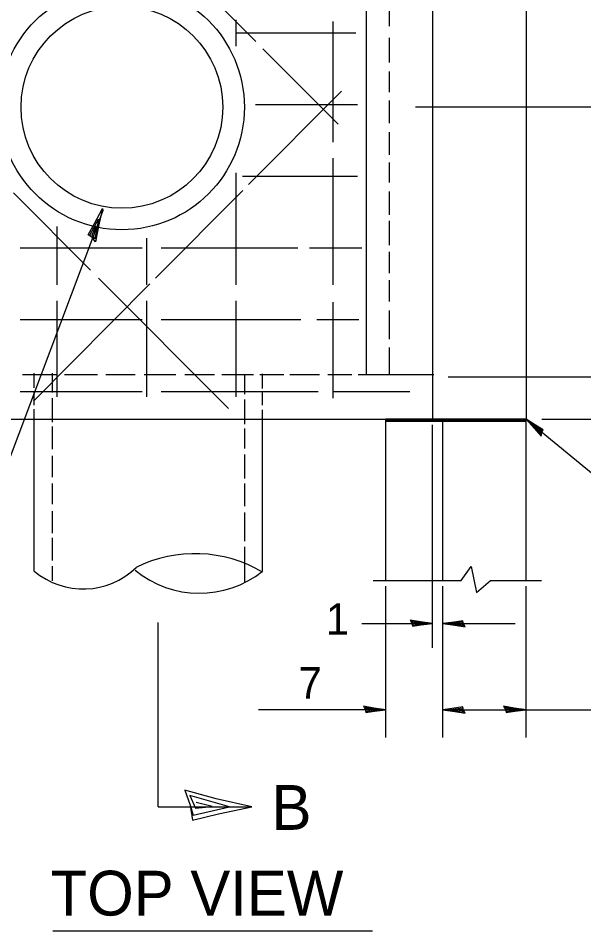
# Model space of a CAD drawing. Extents: x 0 to 2.83, y -0.1 to 1.83.
# Drawn here: x 0.5375 to 0.748, y 0.5504 to 0.8898 of the extents above; entities that cross this region are included whole.
import ezdxf

# ---------------------------------------------------------------- set-up
doc = ezdxf.new("R2010")
doc.units = 0
for name, color, linetype in [('RD_Pr_Roadway_Dimensions', 7, 'Continuous'), ('RD_Pr_Roadway_Notes', 7, 'Continuous'), ('SH_General_Details', 7, 'Continuous')]:
    doc.layers.add(name, color=color, linetype=linetype)

msp = doc.modelspace()

# ---------------------------------------------------------------- linework, layer by layer
at = {"layer": 'RD_Pr_Roadway_Dimensions'}
for p, q in [((0.6975219339987233, 0.7564426025348405), (0.7856919339960411, 0.7564426025348405)), ((0.7323052673405006, 0.7406326025324563), (0.8358136006658867, 0.7406326025324563)), ((0.6916336006781056, 0.6555659358697633), (0.6916336006781056, 0.738594269216309)), ((0.6742919339997664, 0.6222876025440793), (0.6742919339997664, 0.678515935877959)), ((0.695518600668569, 0.6222876025440793), (0.695518600668569, 0.678515935877959)), ((0.726471934006919, 0.6222876025440793), (0.726471934006919, 0.678515935877959)), ((0.6653036006754235, 0.6646426025430362), (0.6916336006781056, 0.6646426025430362)), ((0.695518600668569, 0.6646426025430362), (0.7223886006733373, 0.6646426025430362)), ((0.6742919339997664, 0.6325742692152659), (0.6269463662167981, 0.6325742692152659)), ((0.695518600668569, 0.6325742692152659), (0.859110297129859, 0.6325742692152659))]:
    msp.add_line(p, q, dxfattribs=at)
for points in [[(0.6839819339973823, 0.6647526025372248), (0.6842402673428849, 0.6636126025515299), (0.6874702673418418, 0.6641076025369267), (0.6916336006781056, 0.6646426025430362), (0.6871936006611183, 0.6652509358721476), (0.683300267345269, 0.6659342692094545), (0.6839819339973823, 0.6647526025372248), (0.6843252673407987, 0.6639992692070703), (0.688835267331262, 0.6646476025382678), (0.6839019339939549, 0.6655126025478045), (0.6846336006781056, 0.6645409358742337), (0.6867069340011075, 0.6646742691996198), (0.6847136006614164, 0.6649809358718495)], [(0.7031702673299208, 0.6645326025488476), (0.7029119340045348, 0.6656726025345425), (0.6996819340055779, 0.6651776025491457), (0.695518600668569, 0.6646426025430362), (0.6999586006661848, 0.6640342692139248), (0.7038519340021506, 0.6633509358766179), (0.7031702673299208, 0.6645326025488476), (0.7028269340058759, 0.6652859358790021), (0.6983169339960411, 0.6646376025478046), (0.7032502673333481, 0.6637726025382679), (0.702518600668569, 0.6647442692118387), (0.700445267345567, 0.6646109358670812), (0.7024386006658867, 0.6643042692142229)], [(0.6666402673384145, 0.6326842692094545), (0.6668986006638006, 0.6315442692043881), (0.6701286006635025, 0.6320392692091565), (0.6742919339997664, 0.6325742692152659), (0.6698519340021506, 0.6331826025443773), (0.6659586006661847, 0.6338659358816843), (0.6666402673384145, 0.6326842692094545), (0.6669836006624594, 0.6319309358793), (0.6714936006730393, 0.6325792692104976), (0.6665602673357323, 0.6334442691999178), (0.6672919339997664, 0.6324726025464634), (0.6693652673428848, 0.6326059358718495), (0.6673719340031937, 0.6329126025440793)], [(0.7031702673299208, 0.6324642692009609), (0.7029119340045348, 0.6336042692067723), (0.6996819340055779, 0.6331092692020039), (0.695518600668569, 0.6325742692152659), (0.6999586006661848, 0.6319659358660381), (0.7038519340021506, 0.6312826025488477), (0.7031702673299208, 0.6324642692009609), (0.7028269340058759, 0.6332176025512318), (0.6983169339960411, 0.6325692691999177), (0.7032502673333481, 0.6317042692104976), (0.702518600668569, 0.6326759358840685), (0.700445267345567, 0.6325426025393109), (0.7024386006658867, 0.6322359358670812)], [(0.718820267345567, 0.6326842692094545), (0.7190786006709531, 0.6315442692043881), (0.722308600670655, 0.6320392692091565), (0.726471934006919, 0.6325742692152659), (0.7220319340093032, 0.6331826025443773), (0.7181386006733372, 0.6338659358816843), (0.718820267345567, 0.6326842692094545), (0.719163600669612, 0.6319309358793), (0.7236736006600752, 0.6325792692104976), (0.7187402673428849, 0.6334442691999178), (0.719471934006919, 0.6324726025464634), (0.7215452673299209, 0.6326059358718495), (0.7195519340103462, 0.6329126025440793)]]:
    msp.add_lwpolyline(points, dxfattribs=at)
at = {"layer": 'RD_Pr_Roadway_Notes'}
for p, q in [((0.5690436006648436, 0.8184609358708064), (0.48425360066350254, 0.5937092692057292)), ((0.5503169339960411, 0.5503742692070703), (0.6692852673394576, 0.5503742692070703))]:
    msp.add_line(p, q, dxfattribs=at)
for points in [[(0.5649419339960411, 0.808187602539609), (0.5634786006672279, 0.8091542692186933), (0.5658836006781057, 0.8134242691996197), (0.5688386006614163, 0.818984269202004), (0.5673419340116873, 0.8124309358793), (0.5662386006778076, 0.8066042692067723), (0.5649419339960411, 0.808187602539609), (0.5640669339960411, 0.8090676025348406), (0.5673636006778077, 0.8150542692142229), (0.5659652673264935, 0.8076726025345425), (0.5649902673428848, 0.8092142692009608), (0.5662752673288778, 0.8120526025491457), (0.5656502673288778, 0.8090926025512318)], [(0.732315267330964, 0.7356909358697633), (0.7328386006614164, 0.7367359358670812), (0.7300286006791488, 0.7384042692186933), (0.726471934006919, 0.7406326025324563), (0.7295169340034917, 0.737344269216309), (0.7320919340116874, 0.7343459358813863), (0.732315267330964, 0.7356909358697633), (0.7325286006791487, 0.7364909358816842), (0.7286319339936569, 0.738852602541695), (0.7318952673336461, 0.7350526025491457), (0.7319452673455671, 0.7362676025430362), (0.7302586006781057, 0.7374809358718495), (0.731605267332305, 0.7359792692067723)], [(0.732315267330964, 0.7356909358697633), (0.7328386006614164, 0.7367359358670812), (0.7300286006791488, 0.7384042692186933), (0.726471934006919, 0.7406326025324563), (0.7295169340034917, 0.737344269216309), (0.7320919340116874, 0.7343459358813863), (0.732315267330964, 0.7356909358697633), (0.7325286006791487, 0.7364909358816842), (0.7286319339936569, 0.738852602541695), (0.7318952673336461, 0.7350526025491457), (0.7319452673455671, 0.7362676025430362), (0.7302586006781057, 0.7374809358718495), (0.731605267332305, 0.7359792692067723)], [(0.726471934006919, 0.7406326025324563), (0.7674252673452691, 0.7069959358769159), (0.7872902673346892, 0.7069959358769159)]]:
    msp.add_lwpolyline(points, dxfattribs=at)
at = {"layer": 'SH_General_Details'}
for p, q in [((0.6916336006781056, 0.9729392692046861), (0.6916336006781056, 0.7406326025324563)), ((0.726471934006919, 0.9729392692046861), (0.726471934006919, 0.7406326025324563)), ((0.667026933993955, 0.9561826025443773), (0.667026933993955, 0.7572992691996198)), ((0.5905719340106442, 0.9165326025488476), (0.6258536006672278, 0.8811559358837704)), ((0.6755736006757215, 0.8955192692081134), (0.6755736006757215, 0.8868159358697634)), ((0.6185036006635025, 0.8891242692070703), (0.6185036006635025, 0.8793859358827274)), ((0.6545419339997665, 0.8885842692057292), (0.6545419339997665, 0.8436776025491457)), ((0.6188069340055778, 0.8843276025454204), (0.6631719339949981, 0.8843276025454204)), ((0.6755736006757215, 0.8824642692009609), (0.6755736006757215, 0.8732492692070704)), ((0.6285686006611183, 0.8784342692094546), (0.6565419339997665, 0.8503842692176501)), ((0.6755736006757215, 0.8699226025345426), (0.6755736006757215, 0.8622442692118387)), ((0.6231886006658867, 0.8278742692070703), (0.657815267330964, 0.8626859358745317)), ((0.6755736006757215, 0.8591726025345425), (0.6755736006757215, 0.8507259358766178)), ((0.6258402673264936, 0.857660935879002), (0.6637119339963392, 0.857660935879002)), ((0.6853536006672278, 0.8567859358790021), (0.7566502673288777, 0.8567859358790021)), ((0.6755736006757215, 0.8473976025382678), (0.6755736006757215, 0.8389509358803432)), ((0.6545419339997665, 0.8377259358766179), (0.6545419339997665, 0.7906542692186932)), ((0.6755736006757215, 0.8361359358827274), (0.6755736006757215, 0.8287126025358836)), ((0.6185036006635025, 0.8323142692046861), (0.6185036006635025, 0.7906542692186932)), ((0.6209702673418418, 0.8309942692118387), (0.6637119339963392, 0.8309942692118387)), ((0.5357252673370734, 0.8248459358813862), (0.5643702673381165, 0.7961226025419931)), ((0.5885586006706551, 0.7930576025443773), (0.6210836006661847, 0.8257576025324563)), ((0.6755736006757215, 0.8253842692176502), (0.6755736006757215, 0.8166826025443773)), ((0.5518369339963392, 0.8122959358694654), (0.5518369339963392, 0.7906542692186932)), ((0.6755736006757215, 0.814379269202302), (0.6755736006757215, 0.8054192692043881)), ((0.5851702673299208, 0.8079676025512318), (0.5851702673299208, 0.7906542692186932)), ((0.5381919339960411, 0.8043276025454204), (0.5836386006733373, 0.8043276025454204)), ((0.5906719339949981, 0.8043276025454204), (0.6415302673442259, 0.8043276025454204)), ((0.6458586006624595, 0.8043276025454204), (0.6653352673312619, 0.8043276025454204)), ((0.6755736006757215, 0.8028592692020039), (0.6755736006757215, 0.7949259358840685)), ((0.5430919340116873, 0.7473459358813862), (0.5864502673407987, 0.7909376025396089)), ((0.5673869340082601, 0.7930992692115407), (0.6157719339987233, 0.744582602540652)), ((0.6755736006757215, 0.7923659358816842), (0.6755736006757215, 0.7844309358793001)), ((0.5518369339963392, 0.7847042692104976), (0.5518369339963392, 0.7489959358769159)), ((0.5851702673299208, 0.7847042692104976), (0.5851702673299208, 0.7489959358769159)), ((0.6185036006635025, 0.7847042692104976), (0.6185036006635025, 0.7489959358769159)), ((0.6545436006648436, 0.7841642692091565), (0.6545436006648436, 0.7484559358755748)), ((0.6755736006757215, 0.7811026025416951), (0.6755736006757215, 0.7703526025416951)), ((0.5381919339960411, 0.7776609358790021), (0.5836386006733373, 0.7776609358790021)), ((0.5906719339949981, 0.7776609358790021), (0.6426119340127304, 0.7776609358790021)), ((0.6485636006658867, 0.7776609358790021), (0.6642536006635025, 0.7776609358790021)), ((0.6755736006757215, 0.7672809358837704), (0.6755736006757215, 0.7572992691996198)), ((0.5390436006648437, 0.7572992691996198), (0.5520986006719962, 0.7572992691996198)), ((0.5434186006648436, 0.7523059358793001), (0.5434186006648436, 0.7578109358745317)), ((0.550085267331262, 0.7578109358745317), (0.550085267331262, 0.7505142692128818)), ((0.5546586006743803, 0.7572992691996198), (0.566945267345567, 0.7572992691996198)), ((0.5700152673384145, 0.7572992691996198), (0.5810219339987234, 0.7572992691996198)), ((0.5843502673370734, 0.7572992691996198), (0.5961236006682709, 0.7572992691996198)), ((0.5994519340058759, 0.7572992691996198), (0.6104586006661847, 0.7572992691996198)), ((0.6132736006638005, 0.7572992691996198), (0.6250486006600753, 0.7572992691996198)), ((0.6217519339984253, 0.7500026025372247), (0.6217519339984253, 0.7570426025393109)), ((0.6273519340021506, 0.7572992691996198), (0.6363102673357323, 0.7572992691996198)), ((0.6284186006648437, 0.7520509358840685), (0.6284186006648437, 0.7575542692142229)), ((0.6386136006778076, 0.7572992691996198), (0.6496202673381165, 0.7572992691996198)), ((0.6526919339960411, 0.7572992691996198), (0.6616502673288778, 0.7572992691996198)), ((0.6639552673360303, 0.7572992691996198), (0.6673119340008095, 0.7572992691996198)), ((0.6673119340008095, 0.7572992691996198), (0.6921102673275367, 0.7572992691996198)), ((0.5381919339960411, 0.7509942692118386), (0.5836386006733373, 0.7509942692118386)), ((0.5434186006648436, 0.7459076025488477), (0.5434186006648436, 0.7505142692128818)), ((0.5906719339949981, 0.7509942692118386), (0.6491036006672278, 0.7509942692118386)), ((0.6284186006648437, 0.7459076025488477), (0.6284186006648437, 0.7505142692128818)), ((0.6545152673384145, 0.7509942692118386), (0.6831902673309639, 0.7509942692118386)), ((0.550085267331262, 0.7484676025512318), (0.550085267331262, 0.7395092692176501)), ((0.6217519339984253, 0.7387409358816843), (0.6217519339984253, 0.7479559358755749)), ((0.5434186006648436, 0.6841259358721475), (0.5434186006648436, 0.7443709358769159)), ((0.6284186006648437, 0.6841259358721475), (0.6284186006648437, 0.7441159358816842)), ((0.47104193399976646, 0.7406326025324563), (0.726471934006919, 0.7406326025324563)), ((0.726471934006919, 0.7406326025324563), (0.6742836006743804, 0.7406326025324563)), ((0.726471934006919, 0.7406309358673792), (0.6742836006743804, 0.7406309358673792)), ((0.726471934006919, 0.740629269202302), (0.6742836006743804, 0.740629269202302)), ((0.726471934006919, 0.7406276025372247), (0.6742836006743804, 0.7406276025372247)), ((0.726471934006919, 0.7406259358721475), (0.6742836006743804, 0.7406259358721475)), ((0.726471934006919, 0.7406242692070704), (0.6742836006743804, 0.7406242692070704)), ((0.726471934006919, 0.7406226025419931), (0.6742836006743804, 0.7406226025419931)), ((0.726471934006919, 0.7406209358769159), (0.6742836006743804, 0.7406209358769159)), ((0.726471934006919, 0.7406192692118387), (0.6742836006743804, 0.7406192692118387)), ((0.726471934006919, 0.7406176025467615), (0.6742836006743804, 0.7406176025467615)), ((0.726471934006919, 0.7406159358816843), (0.6742836006743804, 0.7406159358816843)), ((0.726471934006919, 0.7406142692166071), (0.6742836006743804, 0.7406142692166071)), ((0.726471934006919, 0.7406126025515298), (0.6742836006743804, 0.7406126025515298)), ((0.726471934006919, 0.7406109358670812), (0.6742836006743804, 0.7406109358670812)), ((0.726471934006919, 0.740609269202004), (0.6742836006743804, 0.740609269202004)), ((0.726471934006919, 0.7406076025369267), (0.6742836006743804, 0.7406076025369267)), ((0.726471934006919, 0.7406059358718495), (0.6742836006743804, 0.7406059358718495)), ((0.726471934006919, 0.7406042692067724), (0.6742836006743804, 0.7406042692067724)), ((0.726471934006919, 0.7405892692009608), (0.6742836006743804, 0.7405892692009608)), ((0.726471934006919, 0.7405876025358836), (0.6742836006743804, 0.7405876025358836)), ((0.726471934006919, 0.7405859358708065), (0.6742836006743804, 0.7405859358708065)), ((0.726471934006919, 0.7405842692057292), (0.6742836006743804, 0.7405842692057292)), ((0.726471934006919, 0.740582602540652), (0.6742836006743804, 0.740582602540652)), ((0.726471934006919, 0.7405809358755748), (0.6742836006743804, 0.7405809358755748)), ((0.726471934006919, 0.7405792692104975), (0.6742836006743804, 0.7405792692104975)), ((0.726471934006919, 0.7405776025454204), (0.6742836006743804, 0.7405776025454204)), ((0.726471934006919, 0.7405759358803432), (0.6742836006743804, 0.7405759358803432)), ((0.726471934006919, 0.7405742692152659), (0.6742836006743804, 0.7405742692152659)), ((0.726471934006919, 0.7405726025501888), (0.6742836006743804, 0.7405726025501888)), ((0.726471934006919, 0.7405709358851116), (0.6742836006743804, 0.7405709358851116)), ((0.726471934006919, 0.7405692691999177), (0.6742836006743804, 0.7405692691999177)), ((0.726471934006919, 0.7405676025348406), (0.6742836006743804, 0.7405676025348406)), ((0.726471934006919, 0.7405659358697634), (0.6742836006743804, 0.7405659358697634)), ((0.726471934006919, 0.7405642692046861), (0.6742836006743804, 0.7405642692046861)), ((0.726471934006919, 0.7405626025396089), (0.6742836006743804, 0.7405626025396089)), ((0.726471934006919, 0.7405459358694654), (0.6742836006743804, 0.7405459358694654)), ((0.726471934006919, 0.7405292692186932), (0.6742836006743804, 0.7405292692186932)), ((0.726471934006919, 0.7405126025478046), (0.6742836006743804, 0.7405126025478046)), ((0.726471934006919, 0.7404959358769159), (0.6742836006743804, 0.7404959358769159)), ((0.726471934006919, 0.7404792692067723), (0.6742836006743804, 0.7404792692067723)), ((0.726471934006919, 0.7404626025358837), (0.6742836006743804, 0.7404626025358837)), ((0.726471934006919, 0.7404459358851115), (0.6742836006743804, 0.7404459358851115)), ((0.726471934006919, 0.7404292692142229), (0.6742836006743804, 0.7404292692142229)), ((0.726471934006919, 0.7404126025440793), (0.6742836006743804, 0.7404126025440793)), ((0.726471934006919, 0.7403959358731906), (0.6742836006743804, 0.7403959358731906)), ((0.726471934006919, 0.7403792692023019), (0.6742836006743804, 0.7403792692023019)), ((0.726471934006919, 0.7403626025515299), (0.6742836006743804, 0.7403626025515299)), ((0.726471934006919, 0.7403459358813863), (0.6742836006743804, 0.7403459358813863)), ((0.726471934006919, 0.7403292692104976), (0.6742836006743804, 0.7403292692104976)), ((0.726471934006919, 0.740312602539609), (0.6742836006743804, 0.740312602539609)), ((0.726471934006919, 0.7402959358694653), (0.6742836006743804, 0.7402959358694653)), ((0.726471934006919, 0.7402792692186932), (0.6742836006743804, 0.7402792692186932)), ((0.726471934006919, 0.7402626025478045), (0.6742836006743804, 0.7402626025478045)), ((0.726471934006919, 0.7402459358769159), (0.6742836006743804, 0.7402459358769159)), ((0.726471934006919, 0.7402292692067723), (0.6742836006743804, 0.7402292692067723)), ((0.726471934006919, 0.7402126025358836), (0.6742836006743804, 0.7402126025358836)), ((0.726471934006919, 0.7401959358851116), (0.6742836006743804, 0.7401959358851116)), ((0.726471934006919, 0.7401792692142228), (0.6742836006743804, 0.7401792692142228)), ((0.726471934006919, 0.7401626025440793), (0.6742836006743804, 0.7401626025440793)), ((0.726471934006919, 0.7401459358731907), (0.6742836006743804, 0.7401459358731907)), ((0.726471934006919, 0.7401292692023019), (0.6742836006743804, 0.7401292692023019)), ((0.726471934006919, 0.7401126025515299), (0.6742836006743804, 0.7401126025515299)), ((0.726471934006919, 0.7400959358813862), (0.6742836006743804, 0.7400959358813862)), ((0.726471934006919, 0.7400792692104976), (0.6742836006743804, 0.7400792692104976)), ((0.726471934006919, 0.740062602539609), (0.6742836006743804, 0.740062602539609)), ((0.726471934006919, 0.7400459358694653), (0.6742836006743804, 0.7400459358694653)), ((0.726471934006919, 0.7400292692186933), (0.6742836006743804, 0.7400292692186933)), ((0.726471934006919, 0.7400126025478045), (0.6742836006743804, 0.7400126025478045)), ((0.726471934006919, 0.7399959358769159), (0.6742836006743804, 0.7399959358769159)), ((0.726471934006919, 0.7399792692067723), (0.6742836006743804, 0.7399792692067723)), ((0.726471934006919, 0.7399626025358836), (0.6742836006743804, 0.7399626025358836)), ((0.726471934006919, 0.7399459358851116), (0.6742836006743804, 0.7399459358851116)), ((0.726471934006919, 0.7399292692142229), (0.6742836006743804, 0.7399292692142229)), ((0.726471934006919, 0.7399126025440793), (0.6742836006743804, 0.7399126025440793)), ((0.726471934006919, 0.7398959358731906), (0.6742836006743804, 0.7398959358731906)), ((0.726471934006919, 0.739879269202302), (0.6742836006743804, 0.739879269202302)), ((0.6742919339997664, 0.6805959358813862), (0.6742919339997664, 0.7406326025324563)), ((0.695518600668569, 0.6805959358813862), (0.695518600668569, 0.7402759358684222)), ((0.726471934006919, 0.6805959358813862), (0.726471934006919, 0.7402759358684222)), ((0.550085267331262, 0.7379726025464635), (0.550085267331262, 0.7295259358684223)), ((0.6217519339984253, 0.7297826025488476), (0.6217519339984253, 0.7372042692104976)), ((0.726471934006919, 0.7398626025515299), (0.6742836006743804, 0.7398626025515299)), ((0.726471934006919, 0.7398459358813863), (0.6742836006743804, 0.7398459358813863)), ((0.726471934006919, 0.7398292692104976), (0.6742836006743804, 0.7398292692104976)), ((0.726471934006919, 0.7398126025396089), (0.6742836006743804, 0.7398126025396089)), ((0.726471934006919, 0.7397959358694653), (0.6742836006743804, 0.7397959358694653)), ((0.726471934006919, 0.7397792692186932), (0.6742836006743804, 0.7397792692186932)), ((0.726471934006919, 0.7397626025478046), (0.6742836006743804, 0.7397626025478046)), ((0.550085267331262, 0.7269659358660381), (0.550085267331262, 0.7190309358837704)), ((0.6217519339984253, 0.7185192692081134), (0.6217519339984253, 0.7274776025416951)), ((0.550085267331262, 0.7167276025416951), (0.550085267331262, 0.7090492691996197)), ((0.6217519339984253, 0.7082809358837704), (0.6217519339984253, 0.7167276025416951)), ((0.550085267331262, 0.706489269216607), (0.550085267331262, 0.6982976025345425)), ((0.6217519339984253, 0.6952259358766179), (0.6217519339984253, 0.7059776025416951)), ((0.550085267331262, 0.6965059358673792), (0.550085267331262, 0.6880592692094545)), ((0.6217519339984253, 0.6798709358769159), (0.6217519339984253, 0.6931792692142229)), ((0.550085267331262, 0.6860126025478046), (0.550085267331262, 0.6805726025501888)), ((0.6696036006672278, 0.6805959358813862), (0.7023736006682709, 0.6805959358813862)), ((0.713296933994998, 0.6805959358813862), (0.7322902673346892, 0.6805959358813862)), ((0.5895802673360303, 0.5964942692118387), (0.5895802673360303, 0.6649892692166071)), ((0.5895802673360303, 0.5964942692118387), (0.6244736006719962, 0.5964942692118387))]:
    msp.add_line(p, q, dxfattribs=at)
for points in [[(0.7023736006682709, 0.6805959358813862), (0.7060136006733373, 0.6857976025345426), (0.7080952673418418, 0.6761759358840684), (0.713296933994998, 0.6805959358813862)], [(0.6015169340034917, 0.5970226025382679), (0.6022919339997664, 0.5915509358840685), (0.6119836006624595, 0.5939192692043881), (0.6244736006719962, 0.5964942692118387), (0.6111536006791487, 0.5994142692091565), (0.599471934006919, 0.6026942691999178), (0.6015169340034917, 0.5970226025382679), (0.602546933994998, 0.5934059358837704), (0.6160786006709531, 0.5965192692081134), (0.6012819340093032, 0.6006709358694653), (0.603471934006919, 0.5960059358673792), (0.6096936006611183, 0.5966459358731906), (0.6037119339963392, 0.5981109358670812)]]:
    msp.add_lwpolyline(points, dxfattribs=at)
for radius in [0.04556600499404969, 0.03755017095685308]:
    msp.add_circle((0.5760634685618773, 0.8566609508397679), radius, dxfattribs=at)
for centre, radius, start, end in [((0.603260465032418, 0.6413429581123095), 0.04929340149015859, 59.31810555555556, 116.40789444444445), ((0.5616217419570282, 0.7057816339927415), 0.028290064957595347, 229.95035555555557, 314.17800833333337), ((0.60489548733439, 0.7137592019836109), 0.037834643101815044, 230.8044, 308.4426722222222)]:
    msp.add_arc(centre, radius, start, end, dxfattribs=at)

# ---------------------------------------------------------------- texts
at = {"layer": 'RD_Pr_Roadway_Dimensions'}
for s, p in [('1', (0.6519581725995032, 0.6604492692152659)), ('7', (0.6418045758546567, 0.6367426025467615))]:
    msp.add_text(s, height=0.011666669999999999, dxfattribs=at).set_placement(p)
at = {"layer": 'RD_Pr_Roadway_Notes'}
msp.add_text('TOP VIEW', height=0.016666670000000005, dxfattribs=at).set_placement((0.5495204208088228, 0.5560276025334995))
at = {"layer": 'SH_General_Details'}
msp.add_text('B', height=0.016666670000000005, dxfattribs=at).set_placement((0.6317586006781056, 0.5879009358684223))

doc.saveas('drawing.dxf')
